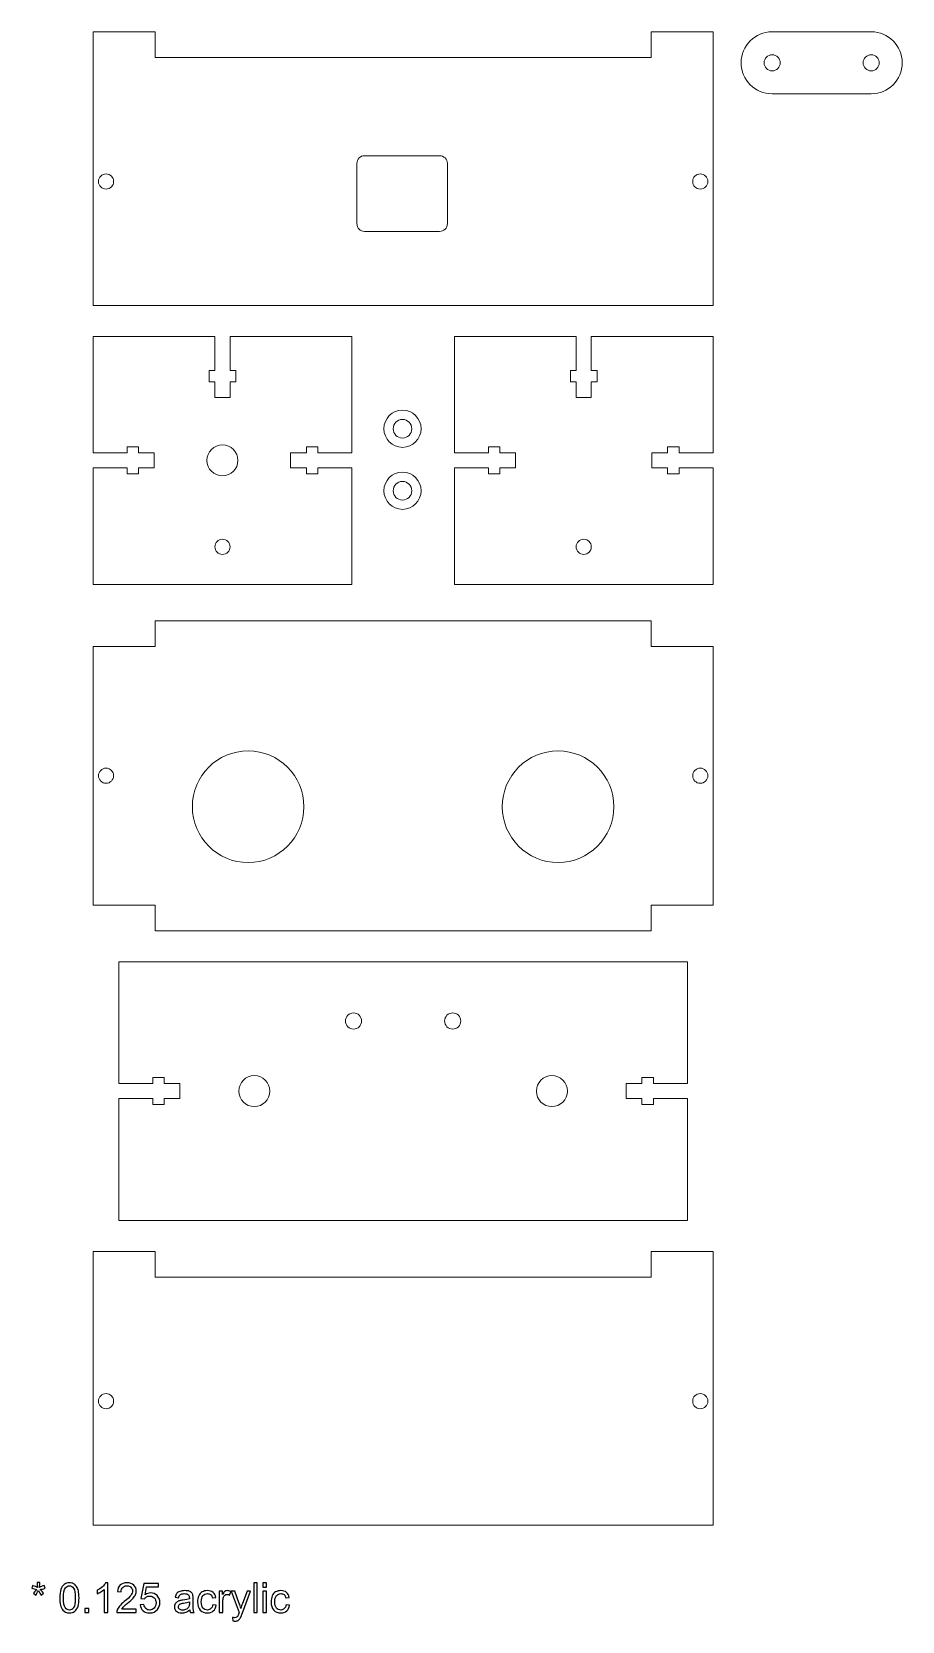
# Model space of a CAD drawing. Header units: inches. Extents: x -3.7 to 3.3, y -6.9 to 5.9.
import ezdxf

# ---------------------------------------------------------------- set-up
doc = ezdxf.new("R2010")
doc.units = ezdxf.units.IN
doc.header["$MEASUREMENT"] = 0
doc.layers.add('Layer 1', color=7, linetype='Continuous')

msp = doc.modelspace()

# ---------------------------------------------------------------- linework, layer by layer
at = {"layer": 'Layer 1', "color": 240, "lineweight": 18}
for centre in [(2.252, 5.691), (3.051, 5.691)]:
    msp.add_ellipse(centre, major_axis=(0, 0.065), ratio=1, dxfattribs=at)
at = {"layer": 'Layer 1', "lineweight": 0}
for centre, major_axis in [((-3.121, 4.734), (0, 0.061)), ((1.672, 4.734), (0, 0.061)), ((-2.182, 2.485), (0, 0.125)), ((-2.182, 1.788), (0, 0.061)), ((0.732, 1.788), (0, 0.061)), ((-1.975, -0.308), (0, 0.45)), ((0.525, -0.308), (0, 0.45)), ((-3.121, -0.058), (0, 0.061)), ((1.672, -0.058), (0, 0.061)), ((-1.125, -2.036), (0, 0.065)), ((-0.325, -2.036), (0, 0.065)), ((-1.925, -2.601), (0, 0.125)), ((0.475, -2.601), (0, 0.125)), ((-3.121, -5.102), (0, 0.061)), ((1.672, -5.102), (0, 0.061))]:
    msp.add_ellipse(centre, major_axis=major_axis, ratio=1, dxfattribs=at)
for points, knots in [([(-3.225, 5.941), (-3.225, 5.941), (-3.225, 3.734), (-3.225, 3.734), (-3.225, 3.734), (-3.225, 3.734), (1.775, 3.734), (1.775, 3.734), (1.775, 3.734), (1.775, 3.734), (1.775, 5.941), (1.775, 5.941), (1.775, 5.941), (1.775, 5.941), (1.275, 5.941), (1.275, 5.941), (1.275, 5.941), (1.275, 5.941), (1.275, 5.734), (1.275, 5.734), (1.275, 5.734), (1.275, 5.734), (-2.725, 5.734), (-2.725, 5.734), (-2.725, 5.734), (-2.725, 5.734), (-2.725, 5.941), (-2.725, 5.941), (-2.725, 5.941), (-2.725, 5.941), (-3.225, 5.941), (-3.225, 5.941)], [0, 0, 0, 0, 0.111111, 0.111111, 0.111111, 0.111111, 0.222222, 0.222222, 0.222222, 0.222222, 0.333333, 0.333333, 0.333333, 0.333333, 0.444444, 0.444444, 0.444444, 0.444444, 0.555556, 0.555556, 0.555556, 0.555556, 0.666667, 0.666667, 0.666667, 0.666667, 0.777778, 0.777778, 0.777778, 0.777778, 1, 1, 1, 1]), ([(-1.098, 4.394), (-1.098, 4.394), (-1.098, 4.88), (-1.098, 4.88), (-1.098, 4.88), (-1.098, 4.914), (-1.07, 4.942), (-1.036, 4.942), (-1.036, 4.942), (-1.036, 4.942), (-0.431, 4.942), (-0.431, 4.942), (-0.431, 4.942), (-0.396, 4.942), (-0.368, 4.914), (-0.368, 4.88), (-0.368, 4.88), (-0.368, 4.88), (-0.368, 4.394), (-0.368, 4.394), (-0.368, 4.394), (-0.368, 4.359), (-0.396, 4.331), (-0.431, 4.331), (-0.431, 4.331), (-0.431, 4.331), (-1.036, 4.331), (-1.036, 4.331), (-1.036, 4.331), (-1.07, 4.331), (-1.098, 4.359), (-1.098, 4.394)], [0, 0, 0, 0, 0.111111, 0.111111, 0.111111, 0.111111, 0.222222, 0.222222, 0.222222, 0.222222, 0.333333, 0.333333, 0.333333, 0.333333, 0.444444, 0.444444, 0.444444, 0.444444, 0.555556, 0.555556, 0.555556, 0.555556, 0.666667, 0.666667, 0.666667, 0.666667, 0.777778, 0.777778, 0.777778, 0.777778, 1, 1, 1, 1]), ([(-2.243, 3.211), (-2.243, 3.211), (-2.243, 3.485), (-2.243, 3.485), (-2.243, 3.485), (-2.243, 3.485), (-3.225, 3.485), (-3.225, 3.485), (-3.225, 3.485), (-3.225, 3.485), (-3.225, 2.546), (-3.225, 2.546), (-3.225, 2.546), (-3.225, 2.546), (-2.951, 2.546), (-2.951, 2.546), (-2.951, 2.546), (-2.951, 2.546), (-2.951, 2.593), (-2.951, 2.593), (-2.951, 2.593), (-2.951, 2.593), (-2.859, 2.593), (-2.859, 2.593), (-2.859, 2.593), (-2.859, 2.593), (-2.859, 2.546), (-2.859, 2.546), (-2.859, 2.546), (-2.859, 2.546), (-2.732, 2.546), (-2.732, 2.546), (-2.732, 2.546), (-2.732, 2.546), (-2.732, 2.424), (-2.732, 2.424), (-2.732, 2.424), (-2.732, 2.424), (-2.859, 2.424), (-2.859, 2.424), (-2.859, 2.424), (-2.859, 2.424), (-2.859, 2.377), (-2.859, 2.377), (-2.859, 2.377), (-2.859, 2.377), (-2.951, 2.377), (-2.951, 2.377), (-2.951, 2.377), (-2.951, 2.377), (-2.951, 2.424), (-2.951, 2.424), (-2.951, 2.424), (-2.951, 2.424), (-3.225, 2.424), (-3.225, 2.424), (-3.225, 2.424), (-3.225, 2.424), (-3.225, 1.485), (-3.225, 1.485), (-3.225, 1.485), (-3.225, 1.485), (-1.139, 1.485), (-1.139, 1.485), (-1.139, 1.485), (-1.139, 1.485), (-1.139, 2.424), (-1.139, 2.424), (-1.139, 2.424), (-1.139, 2.424), (-1.413, 2.424), (-1.413, 2.424), (-1.413, 2.424), (-1.413, 2.424), (-1.413, 2.377), (-1.413, 2.377), (-1.413, 2.377), (-1.413, 2.377), (-1.505, 2.377), (-1.505, 2.377), (-1.505, 2.377), (-1.505, 2.377), (-1.505, 2.424), (-1.505, 2.424), (-1.505, 2.424), (-1.505, 2.424), (-1.632, 2.424), (-1.632, 2.424), (-1.632, 2.424), (-1.632, 2.424), (-1.632, 2.546), (-1.632, 2.546), (-1.632, 2.546), (-1.632, 2.546), (-1.505, 2.546), (-1.505, 2.546), (-1.505, 2.546), (-1.505, 2.546), (-1.505, 2.593), (-1.505, 2.593), (-1.505, 2.593), (-1.505, 2.593), (-1.413, 2.593), (-1.413, 2.593), (-1.413, 2.593), (-1.413, 2.593), (-1.413, 2.546), (-1.413, 2.546), (-1.413, 2.546), (-1.413, 2.546), (-1.139, 2.546), (-1.139, 2.546), (-1.139, 2.546), (-1.139, 2.546), (-1.139, 3.485), (-1.139, 3.485), (-1.139, 3.485), (-1.139, 3.485), (-2.121, 3.485), (-2.121, 3.485), (-2.121, 3.485), (-2.121, 3.485), (-2.121, 3.211), (-2.121, 3.211), (-2.121, 3.211), (-2.121, 3.211), (-2.074, 3.211), (-2.074, 3.211), (-2.074, 3.211), (-2.074, 3.211), (-2.074, 3.119), (-2.074, 3.119), (-2.074, 3.119), (-2.074, 3.119), (-2.121, 3.119), (-2.121, 3.119), (-2.121, 3.119), (-2.121, 3.119), (-2.121, 2.992), (-2.121, 2.992), (-2.121, 2.992), (-2.121, 2.992), (-2.243, 2.992), (-2.243, 2.992), (-2.243, 2.992), (-2.243, 2.992), (-2.243, 3.119), (-2.243, 3.119), (-2.243, 3.119), (-2.243, 3.119), (-2.29, 3.119), (-2.29, 3.119), (-2.29, 3.119), (-2.29, 3.119), (-2.29, 3.211), (-2.29, 3.211), (-2.29, 3.211), (-2.29, 3.211), (-2.243, 3.211), (-2.243, 3.211)], [0, 0, 0, 0, 0.02439, 0.02439, 0.02439, 0.02439, 0.04878, 0.04878, 0.04878, 0.04878, 0.073171, 0.073171, 0.073171, 0.073171, 0.097561, 0.097561, 0.097561, 0.097561, 0.121951, 0.121951, 0.121951, 0.121951, 0.146341, 0.146341, 0.146341, 0.146341, 0.170732, 0.170732, 0.170732, 0.170732, 0.195122, 0.195122, 0.195122, 0.195122, 0.219512, 0.219512, 0.219512, 0.219512, 0.243902, 0.243902, 0.243902, 0.243902, 0.268293, 0.268293, 0.268293, 0.268293, 0.292683, 0.292683, 0.292683, 0.292683, 0.317073, 0.317073, 0.317073, 0.317073, 0.341463, 0.341463, 0.341463, 0.341463, 0.365854, 0.365854, 0.365854, 0.365854, 0.390244, 0.390244, 0.390244, 0.390244, 0.414634, 0.414634, 0.414634, 0.414634, 0.439024, 0.439024, 0.439024, 0.439024, 0.463415, 0.463415, 0.463415, 0.463415, 0.487805, 0.487805, 0.487805, 0.487805, 0.512195, 0.512195, 0.512195, 0.512195, 0.536585, 0.536585, 0.536585, 0.536585, 0.560976, 0.560976, 0.560976, 0.560976, 0.585366, 0.585366, 0.585366, 0.585366, 0.609756, 0.609756, 0.609756, 0.609756, 0.634146, 0.634146, 0.634146, 0.634146, 0.658537, 0.658537, 0.658537, 0.658537, 0.682927, 0.682927, 0.682927, 0.682927, 0.707317, 0.707317, 0.707317, 0.707317, 0.731707, 0.731707, 0.731707, 0.731707, 0.756098, 0.756098, 0.756098, 0.756098, 0.780488, 0.780488, 0.780488, 0.780488, 0.804878, 0.804878, 0.804878, 0.804878, 0.829268, 0.829268, 0.829268, 0.829268, 0.853659, 0.853659, 0.853659, 0.853659, 0.878049, 0.878049, 0.878049, 0.878049, 0.902439, 0.902439, 0.902439, 0.902439, 0.926829, 0.926829, 0.926829, 0.926829, 0.95122, 0.95122, 0.95122, 0.95122, 1, 1, 1, 1]), ([(0.671, 3.211), (0.671, 3.211), (0.671, 3.485), (0.671, 3.485), (0.671, 3.485), (0.671, 3.485), (-0.311, 3.485), (-0.311, 3.485), (-0.311, 3.485), (-0.311, 3.485), (-0.311, 2.546), (-0.311, 2.546), (-0.311, 2.546), (-0.311, 2.546), (-0.037, 2.546), (-0.037, 2.546), (-0.037, 2.546), (-0.037, 2.546), (-0.037, 2.593), (-0.037, 2.593), (-0.037, 2.593), (-0.037, 2.593), (0.055, 2.593), (0.055, 2.593), (0.055, 2.593), (0.055, 2.593), (0.055, 2.546), (0.055, 2.546), (0.055, 2.546), (0.055, 2.546), (0.182, 2.546), (0.182, 2.546), (0.182, 2.546), (0.182, 2.546), (0.182, 2.424), (0.182, 2.424), (0.182, 2.424), (0.182, 2.424), (0.055, 2.424), (0.055, 2.424), (0.055, 2.424), (0.055, 2.424), (0.055, 2.377), (0.055, 2.377), (0.055, 2.377), (0.055, 2.377), (-0.037, 2.377), (-0.037, 2.377), (-0.037, 2.377), (-0.037, 2.377), (-0.037, 2.424), (-0.037, 2.424), (-0.037, 2.424), (-0.037, 2.424), (-0.311, 2.424), (-0.311, 2.424), (-0.311, 2.424), (-0.311, 2.424), (-0.311, 1.485), (-0.311, 1.485), (-0.311, 1.485), (-0.311, 1.485), (1.775, 1.485), (1.775, 1.485), (1.775, 1.485), (1.775, 1.485), (1.775, 2.424), (1.775, 2.424), (1.775, 2.424), (1.775, 2.424), (1.501, 2.424), (1.501, 2.424), (1.501, 2.424), (1.501, 2.424), (1.501, 2.377), (1.501, 2.377), (1.501, 2.377), (1.501, 2.377), (1.409, 2.377), (1.409, 2.377), (1.409, 2.377), (1.409, 2.377), (1.409, 2.424), (1.409, 2.424), (1.409, 2.424), (1.409, 2.424), (1.282, 2.424), (1.282, 2.424), (1.282, 2.424), (1.282, 2.424), (1.282, 2.546), (1.282, 2.546), (1.282, 2.546), (1.282, 2.546), (1.409, 2.546), (1.409, 2.546), (1.409, 2.546), (1.409, 2.546), (1.409, 2.593), (1.409, 2.593), (1.409, 2.593), (1.409, 2.593), (1.501, 2.593), (1.501, 2.593), (1.501, 2.593), (1.501, 2.593), (1.501, 2.546), (1.501, 2.546), (1.501, 2.546), (1.501, 2.546), (1.775, 2.546), (1.775, 2.546), (1.775, 2.546), (1.775, 2.546), (1.775, 3.485), (1.775, 3.485), (1.775, 3.485), (1.775, 3.485), (0.793, 3.485), (0.793, 3.485), (0.793, 3.485), (0.793, 3.485), (0.793, 3.211), (0.793, 3.211), (0.793, 3.211), (0.793, 3.211), (0.84, 3.211), (0.84, 3.211), (0.84, 3.211), (0.84, 3.211), (0.84, 3.119), (0.84, 3.119), (0.84, 3.119), (0.84, 3.119), (0.793, 3.119), (0.793, 3.119), (0.793, 3.119), (0.793, 3.119), (0.793, 2.992), (0.793, 2.992), (0.793, 2.992), (0.793, 2.992), (0.671, 2.992), (0.671, 2.992), (0.671, 2.992), (0.671, 2.992), (0.671, 3.119), (0.671, 3.119), (0.671, 3.119), (0.671, 3.119), (0.624, 3.119), (0.624, 3.119), (0.624, 3.119), (0.624, 3.119), (0.624, 3.211), (0.624, 3.211), (0.624, 3.211), (0.624, 3.211), (0.671, 3.211), (0.671, 3.211)], [0, 0, 0, 0, 0.02439, 0.02439, 0.02439, 0.02439, 0.04878, 0.04878, 0.04878, 0.04878, 0.073171, 0.073171, 0.073171, 0.073171, 0.097561, 0.097561, 0.097561, 0.097561, 0.121951, 0.121951, 0.121951, 0.121951, 0.146341, 0.146341, 0.146341, 0.146341, 0.170732, 0.170732, 0.170732, 0.170732, 0.195122, 0.195122, 0.195122, 0.195122, 0.219512, 0.219512, 0.219512, 0.219512, 0.243902, 0.243902, 0.243902, 0.243902, 0.268293, 0.268293, 0.268293, 0.268293, 0.292683, 0.292683, 0.292683, 0.292683, 0.317073, 0.317073, 0.317073, 0.317073, 0.341463, 0.341463, 0.341463, 0.341463, 0.365854, 0.365854, 0.365854, 0.365854, 0.390244, 0.390244, 0.390244, 0.390244, 0.414634, 0.414634, 0.414634, 0.414634, 0.439024, 0.439024, 0.439024, 0.439024, 0.463415, 0.463415, 0.463415, 0.463415, 0.487805, 0.487805, 0.487805, 0.487805, 0.512195, 0.512195, 0.512195, 0.512195, 0.536585, 0.536585, 0.536585, 0.536585, 0.560976, 0.560976, 0.560976, 0.560976, 0.585366, 0.585366, 0.585366, 0.585366, 0.609756, 0.609756, 0.609756, 0.609756, 0.634146, 0.634146, 0.634146, 0.634146, 0.658537, 0.658537, 0.658537, 0.658537, 0.682927, 0.682927, 0.682927, 0.682927, 0.707317, 0.707317, 0.707317, 0.707317, 0.731707, 0.731707, 0.731707, 0.731707, 0.756098, 0.756098, 0.756098, 0.756098, 0.780488, 0.780488, 0.780488, 0.780488, 0.804878, 0.804878, 0.804878, 0.804878, 0.829268, 0.829268, 0.829268, 0.829268, 0.853659, 0.853659, 0.853659, 0.853659, 0.878049, 0.878049, 0.878049, 0.878049, 0.902439, 0.902439, 0.902439, 0.902439, 0.926829, 0.926829, 0.926829, 0.926829, 0.95122, 0.95122, 0.95122, 0.95122, 1, 1, 1, 1]), ([(-0.88, 2.74), (-0.88, 2.823), (-0.813, 2.89), (-0.73, 2.89), (-0.73, 2.89), (-0.647, 2.89), (-0.58, 2.823), (-0.58, 2.74), (-0.58, 2.74), (-0.58, 2.657), (-0.647, 2.59), (-0.73, 2.59), (-0.73, 2.59), (-0.813, 2.59), (-0.88, 2.657), (-0.88, 2.74)], [0, 0, 0, 0, 0.2, 0.2, 0.2, 0.2, 0.4, 0.4, 0.4, 0.4, 0.6, 0.6, 0.6, 0.6, 1, 1, 1, 1]), ([(-0.805, 2.74), (-0.805, 2.781), (-0.772, 2.815), (-0.73, 2.815), (-0.73, 2.815), (-0.689, 2.815), (-0.655, 2.781), (-0.655, 2.74), (-0.655, 2.74), (-0.655, 2.698), (-0.689, 2.665), (-0.73, 2.665), (-0.73, 2.665), (-0.772, 2.665), (-0.805, 2.698), (-0.805, 2.74)], [0, 0, 0, 0, 0.2, 0.2, 0.2, 0.2, 0.4, 0.4, 0.4, 0.4, 0.6, 0.6, 0.6, 0.6, 1, 1, 1, 1]), ([(-0.88, 2.24), (-0.88, 2.323), (-0.813, 2.39), (-0.73, 2.39), (-0.73, 2.39), (-0.647, 2.39), (-0.58, 2.323), (-0.58, 2.24), (-0.58, 2.24), (-0.58, 2.157), (-0.647, 2.09), (-0.73, 2.09), (-0.73, 2.09), (-0.813, 2.09), (-0.88, 2.157), (-0.88, 2.24)], [0, 0, 0, 0, 0.2, 0.2, 0.2, 0.2, 0.4, 0.4, 0.4, 0.4, 0.6, 0.6, 0.6, 0.6, 1, 1, 1, 1]), ([(-0.805, 2.24), (-0.805, 2.281), (-0.772, 2.315), (-0.73, 2.315), (-0.73, 2.315), (-0.689, 2.315), (-0.655, 2.281), (-0.655, 2.24), (-0.655, 2.24), (-0.655, 2.198), (-0.689, 2.165), (-0.73, 2.165), (-0.73, 2.165), (-0.772, 2.165), (-0.805, 2.198), (-0.805, 2.24)], [0, 0, 0, 0, 0.2, 0.2, 0.2, 0.2, 0.4, 0.4, 0.4, 0.4, 0.6, 0.6, 0.6, 0.6, 1, 1, 1, 1]), ([(1.275, -1.101), (1.275, -1.101), (1.775, -1.101), (1.775, -1.101), (1.775, -1.101), (1.775, -1.101), (1.775, 0.985), (1.775, 0.985), (1.775, 0.985), (1.775, 0.985), (1.275, 0.985), (1.275, 0.985), (1.275, 0.985), (1.275, 0.985), (1.275, 1.192), (1.275, 1.192), (1.275, 1.192), (1.275, 1.192), (-2.725, 1.192), (-2.725, 1.192), (-2.725, 1.192), (-2.725, 1.192), (-2.725, 0.985), (-2.725, 0.985), (-2.725, 0.985), (-2.725, 0.985), (-3.225, 0.985), (-3.225, 0.985), (-3.225, 0.985), (-3.225, 0.985), (-3.225, -1.101), (-3.225, -1.101), (-3.225, -1.101), (-3.225, -1.101), (-2.725, -1.101), (-2.725, -1.101), (-2.725, -1.101), (-2.725, -1.101), (-2.725, -1.308), (-2.725, -1.308), (-2.725, -1.308), (-2.725, -1.308), (1.275, -1.308), (1.275, -1.308), (1.275, -1.308), (1.275, -1.308), (1.275, -1.101), (1.275, -1.101)], [0, 0, 0, 0, 0.076923, 0.076923, 0.076923, 0.076923, 0.153846, 0.153846, 0.153846, 0.153846, 0.230769, 0.230769, 0.230769, 0.230769, 0.307692, 0.307692, 0.307692, 0.307692, 0.384615, 0.384615, 0.384615, 0.384615, 0.461538, 0.461538, 0.461538, 0.461538, 0.538462, 0.538462, 0.538462, 0.538462, 0.615385, 0.615385, 0.615385, 0.615385, 0.692308, 0.692308, 0.692308, 0.692308, 0.769231, 0.769231, 0.769231, 0.769231, 0.846154, 0.846154, 0.846154, 0.846154, 1, 1, 1, 1]), ([(1.294, -2.54), (1.294, -2.54), (1.568, -2.54), (1.568, -2.54), (1.568, -2.54), (1.568, -2.54), (1.568, -1.558), (1.568, -1.558), (1.568, -1.558), (1.568, -1.558), (-3.018, -1.558), (-3.018, -1.558), (-3.018, -1.558), (-3.018, -1.558), (-3.018, -2.54), (-3.018, -2.54), (-3.018, -2.54), (-3.018, -2.54), (-2.744, -2.54), (-2.744, -2.54), (-2.744, -2.54), (-2.744, -2.54), (-2.744, -2.493), (-2.744, -2.493), (-2.744, -2.493), (-2.744, -2.493), (-2.652, -2.493), (-2.652, -2.493), (-2.652, -2.493), (-2.652, -2.493), (-2.652, -2.54), (-2.652, -2.54), (-2.652, -2.54), (-2.652, -2.54), (-2.525, -2.54), (-2.525, -2.54), (-2.525, -2.54), (-2.525, -2.54), (-2.525, -2.662), (-2.525, -2.662), (-2.525, -2.662), (-2.525, -2.662), (-2.652, -2.662), (-2.652, -2.662), (-2.652, -2.662), (-2.652, -2.662), (-2.652, -2.709), (-2.652, -2.709), (-2.652, -2.709), (-2.652, -2.709), (-2.744, -2.709), (-2.744, -2.709), (-2.744, -2.709), (-2.744, -2.709), (-2.744, -2.662), (-2.744, -2.662), (-2.744, -2.662), (-2.744, -2.662), (-3.018, -2.662), (-3.018, -2.662), (-3.018, -2.662), (-3.018, -2.662), (-3.018, -3.644), (-3.018, -3.644), (-3.018, -3.644), (-3.018, -3.644), (1.568, -3.644), (1.568, -3.644), (1.568, -3.644), (1.568, -3.644), (1.568, -2.662), (1.568, -2.662), (1.568, -2.662), (1.568, -2.662), (1.294, -2.662), (1.294, -2.662), (1.294, -2.662), (1.294, -2.662), (1.294, -2.709), (1.294, -2.709), (1.294, -2.709), (1.294, -2.709), (1.202, -2.709), (1.202, -2.709), (1.202, -2.709), (1.202, -2.709), (1.202, -2.662), (1.202, -2.662), (1.202, -2.662), (1.202, -2.662), (1.075, -2.662), (1.075, -2.662), (1.075, -2.662), (1.075, -2.662), (1.075, -2.54), (1.075, -2.54), (1.075, -2.54), (1.075, -2.54), (1.202, -2.54), (1.202, -2.54), (1.202, -2.54), (1.202, -2.54), (1.202, -2.493), (1.202, -2.493), (1.202, -2.493), (1.202, -2.493), (1.294, -2.493), (1.294, -2.493), (1.294, -2.493), (1.294, -2.493), (1.294, -2.54), (1.294, -2.54)], [0, 0, 0, 0, 0.034483, 0.034483, 0.034483, 0.034483, 0.068966, 0.068966, 0.068966, 0.068966, 0.103448, 0.103448, 0.103448, 0.103448, 0.137931, 0.137931, 0.137931, 0.137931, 0.172414, 0.172414, 0.172414, 0.172414, 0.206897, 0.206897, 0.206897, 0.206897, 0.241379, 0.241379, 0.241379, 0.241379, 0.275862, 0.275862, 0.275862, 0.275862, 0.310345, 0.310345, 0.310345, 0.310345, 0.344828, 0.344828, 0.344828, 0.344828, 0.37931, 0.37931, 0.37931, 0.37931, 0.413793, 0.413793, 0.413793, 0.413793, 0.448276, 0.448276, 0.448276, 0.448276, 0.482759, 0.482759, 0.482759, 0.482759, 0.517241, 0.517241, 0.517241, 0.517241, 0.551724, 0.551724, 0.551724, 0.551724, 0.586207, 0.586207, 0.586207, 0.586207, 0.62069, 0.62069, 0.62069, 0.62069, 0.655172, 0.655172, 0.655172, 0.655172, 0.689655, 0.689655, 0.689655, 0.689655, 0.724138, 0.724138, 0.724138, 0.724138, 0.758621, 0.758621, 0.758621, 0.758621, 0.793103, 0.793103, 0.793103, 0.793103, 0.827586, 0.827586, 0.827586, 0.827586, 0.862069, 0.862069, 0.862069, 0.862069, 0.896552, 0.896552, 0.896552, 0.896552, 0.931034, 0.931034, 0.931034, 0.931034, 1, 1, 1, 1]), ([(-3.225, -3.895), (-3.225, -3.895), (-3.225, -6.102), (-3.225, -6.102), (-3.225, -6.102), (-3.225, -6.102), (1.775, -6.102), (1.775, -6.102), (1.775, -6.102), (1.775, -6.102), (1.775, -3.895), (1.775, -3.895), (1.775, -3.895), (1.775, -3.895), (1.275, -3.895), (1.275, -3.895), (1.275, -3.895), (1.275, -3.895), (1.275, -4.102), (1.275, -4.102), (1.275, -4.102), (1.275, -4.102), (-2.725, -4.102), (-2.725, -4.102), (-2.725, -4.102), (-2.725, -4.102), (-2.725, -3.895), (-2.725, -3.895), (-2.725, -3.895), (-2.725, -3.895), (-3.225, -3.895), (-3.225, -3.895)], [0, 0, 0, 0, 0.111111, 0.111111, 0.111111, 0.111111, 0.222222, 0.222222, 0.222222, 0.222222, 0.333333, 0.333333, 0.333333, 0.333333, 0.444444, 0.444444, 0.444444, 0.444444, 0.555556, 0.555556, 0.555556, 0.555556, 0.666667, 0.666667, 0.666667, 0.666667, 0.777778, 0.777778, 0.777778, 0.777778, 1, 1, 1, 1])]:
    msp.add_open_spline(points, degree=3, knots=knots, dxfattribs=at)
at = {"layer": 'Layer 1', "color": 240, "lineweight": 18}
msp.add_open_spline([(3.051, 5.441), (3.189, 5.441), (3.301, 5.553), (3.301, 5.691), (3.301, 5.691), (3.301, 5.829), (3.189, 5.941), (3.051, 5.941), (3.051, 5.941), (3.051, 5.941), (2.252, 5.941), (2.252, 5.941), (2.252, 5.941), (2.114, 5.941), (2.002, 5.829), (2.002, 5.691), (2.002, 5.691), (2.002, 5.553), (2.114, 5.441), (2.252, 5.441), (2.252, 5.441), (2.252, 5.441), (3.051, 5.441), (3.051, 5.441)], degree=3, knots=[0, 0, 0, 0, 0.142857, 0.142857, 0.142857, 0.142857, 0.285714, 0.285714, 0.285714, 0.285714, 0.428571, 0.428571, 0.428571, 0.428571, 0.571429, 0.571429, 0.571429, 0.571429, 0.714286, 0.714286, 0.714286, 0.714286, 1, 1, 1, 1], dxfattribs=at)
at = {"layer": 'Layer 1', "color": 240}
for points, knots in [([(-3.72, -6.611), (-3.72, -6.611), (-3.713, -6.588), (-3.713, -6.588), (-3.713, -6.588), (-3.695, -6.594), (-3.683, -6.6), (-3.675, -6.604), (-3.675, -6.604), (-3.677, -6.585), (-3.678, -6.571), (-3.678, -6.564), (-3.678, -6.564), (-3.678, -6.564), (-3.655, -6.564), (-3.655, -6.564), (-3.655, -6.564), (-3.655, -6.574), (-3.656, -6.588), (-3.659, -6.604), (-3.659, -6.604), (-3.647, -6.598), (-3.635, -6.593), (-3.62, -6.588), (-3.62, -6.588), (-3.62, -6.588), (-3.613, -6.611), (-3.613, -6.611), (-3.613, -6.611), (-3.627, -6.616), (-3.64, -6.619), (-3.653, -6.62), (-3.653, -6.62), (-3.647, -6.626), (-3.637, -6.636), (-3.625, -6.651), (-3.625, -6.651), (-3.625, -6.651), (-3.645, -6.665), (-3.645, -6.665), (-3.645, -6.665), (-3.651, -6.656), (-3.658, -6.645), (-3.667, -6.63), (-3.667, -6.63), (-3.675, -6.645), (-3.682, -6.657), (-3.688, -6.665), (-3.688, -6.665), (-3.688, -6.665), (-3.707, -6.651), (-3.707, -6.651), (-3.707, -6.651), (-3.695, -6.636), (-3.686, -6.625), (-3.68, -6.62), (-3.68, -6.62), (-3.694, -6.618), (-3.708, -6.615), (-3.72, -6.611)], [0, 0, 0, 0, 0.0625, 0.0625, 0.0625, 0.0625, 0.125, 0.125, 0.125, 0.125, 0.1875, 0.1875, 0.1875, 0.1875, 0.25, 0.25, 0.25, 0.25, 0.3125, 0.3125, 0.3125, 0.3125, 0.375, 0.375, 0.375, 0.375, 0.4375, 0.4375, 0.4375, 0.4375, 0.5, 0.5, 0.5, 0.5, 0.5625, 0.5625, 0.5625, 0.5625, 0.625, 0.625, 0.625, 0.625, 0.6875, 0.6875, 0.6875, 0.6875, 0.75, 0.75, 0.75, 0.75, 0.8125, 0.8125, 0.8125, 0.8125, 0.875, 0.875, 0.875, 0.875, 1, 1, 1, 1]), ([(-3.494, -6.689), (-3.494, -6.66), (-3.491, -6.638), (-3.485, -6.62), (-3.485, -6.62), (-3.48, -6.603), (-3.471, -6.59), (-3.46, -6.581), (-3.46, -6.581), (-3.448, -6.571), (-3.434, -6.567), (-3.416, -6.567), (-3.416, -6.567), (-3.404, -6.567), (-3.392, -6.569), (-3.383, -6.574), (-3.383, -6.574), (-3.373, -6.58), (-3.365, -6.587), (-3.359, -6.597), (-3.359, -6.597), (-3.353, -6.606), (-3.348, -6.618), (-3.344, -6.632), (-3.344, -6.632), (-3.341, -6.646), (-3.339, -6.665), (-3.339, -6.689), (-3.339, -6.689), (-3.339, -6.717), (-3.342, -6.739), (-3.347, -6.756), (-3.347, -6.756), (-3.353, -6.774), (-3.362, -6.787), (-3.373, -6.796), (-3.373, -6.796), (-3.385, -6.806), (-3.399, -6.81), (-3.416, -6.81), (-3.416, -6.81), (-3.439, -6.81), (-3.457, -6.802), (-3.471, -6.786), (-3.471, -6.786), (-3.486, -6.766), (-3.494, -6.733), (-3.494, -6.689)], [0, 0, 0, 0, 0.076923, 0.076923, 0.076923, 0.076923, 0.153846, 0.153846, 0.153846, 0.153846, 0.230769, 0.230769, 0.230769, 0.230769, 0.307692, 0.307692, 0.307692, 0.307692, 0.384615, 0.384615, 0.384615, 0.384615, 0.461538, 0.461538, 0.461538, 0.461538, 0.538462, 0.538462, 0.538462, 0.538462, 0.615385, 0.615385, 0.615385, 0.615385, 0.692308, 0.692308, 0.692308, 0.692308, 0.769231, 0.769231, 0.769231, 0.769231, 0.846154, 0.846154, 0.846154, 0.846154, 1, 1, 1, 1]), ([(-3.464, -6.689), (-3.464, -6.728), (-3.46, -6.754), (-3.45, -6.767), (-3.45, -6.767), (-3.441, -6.78), (-3.43, -6.786), (-3.416, -6.786), (-3.416, -6.786), (-3.403, -6.786), (-3.392, -6.78), (-3.383, -6.767), (-3.383, -6.767), (-3.373, -6.754), (-3.369, -6.728), (-3.369, -6.689), (-3.369, -6.689), (-3.369, -6.649), (-3.373, -6.623), (-3.383, -6.61), (-3.383, -6.61), (-3.392, -6.597), (-3.403, -6.591), (-3.417, -6.591), (-3.417, -6.591), (-3.43, -6.591), (-3.441, -6.597), (-3.449, -6.608), (-3.449, -6.608), (-3.459, -6.623), (-3.464, -6.649), (-3.464, -6.689)], [0, 0, 0, 0, 0.111111, 0.111111, 0.111111, 0.111111, 0.222222, 0.222222, 0.222222, 0.222222, 0.333333, 0.333333, 0.333333, 0.333333, 0.444444, 0.444444, 0.444444, 0.444444, 0.555556, 0.555556, 0.555556, 0.555556, 0.666667, 0.666667, 0.666667, 0.666667, 0.777778, 0.777778, 0.777778, 0.777778, 1, 1, 1, 1]), ([(-3.106, -6.806), (-3.106, -6.806), (-3.135, -6.806), (-3.135, -6.806), (-3.135, -6.806), (-3.135, -6.806), (-3.135, -6.62), (-3.135, -6.62), (-3.135, -6.62), (-3.143, -6.626), (-3.152, -6.633), (-3.163, -6.64), (-3.163, -6.64), (-3.175, -6.646), (-3.185, -6.652), (-3.194, -6.655), (-3.194, -6.655), (-3.194, -6.655), (-3.194, -6.627), (-3.194, -6.627), (-3.194, -6.627), (-3.178, -6.619), (-3.163, -6.61), (-3.151, -6.599), (-3.151, -6.599), (-3.139, -6.588), (-3.13, -6.577), (-3.125, -6.567), (-3.125, -6.567), (-3.125, -6.567), (-3.106, -6.567), (-3.106, -6.567), (-3.106, -6.567), (-3.106, -6.567), (-3.106, -6.806), (-3.106, -6.806)], [0, 0, 0, 0, 0.1, 0.1, 0.1, 0.1, 0.2, 0.2, 0.2, 0.2, 0.3, 0.3, 0.3, 0.3, 0.4, 0.4, 0.4, 0.4, 0.5, 0.5, 0.5, 0.5, 0.6, 0.6, 0.6, 0.6, 0.7, 0.7, 0.7, 0.7, 0.8, 0.8, 0.8, 0.8, 1, 1, 1, 1]), ([(-2.877, -6.778), (-2.877, -6.778), (-2.877, -6.806), (-2.877, -6.806), (-2.877, -6.806), (-2.877, -6.806), (-3.035, -6.806), (-3.035, -6.806), (-3.035, -6.806), (-3.035, -6.799), (-3.034, -6.793), (-3.032, -6.786), (-3.032, -6.786), (-3.028, -6.775), (-3.021, -6.765), (-3.012, -6.754), (-3.012, -6.754), (-3.003, -6.744), (-2.99, -6.732), (-2.974, -6.718), (-2.974, -6.718), (-2.948, -6.697), (-2.93, -6.68), (-2.921, -6.668), (-2.921, -6.668), (-2.912, -6.655), (-2.907, -6.643), (-2.907, -6.632), (-2.907, -6.632), (-2.907, -6.621), (-2.912, -6.611), (-2.92, -6.603), (-2.92, -6.603), (-2.928, -6.595), (-2.939, -6.591), (-2.953, -6.591), (-2.953, -6.591), (-2.967, -6.591), (-2.978, -6.595), (-2.987, -6.604), (-2.987, -6.604), (-2.995, -6.612), (-2.999, -6.624), (-2.999, -6.639), (-2.999, -6.639), (-2.999, -6.639), (-3.029, -6.636), (-3.029, -6.636), (-3.029, -6.636), (-3.027, -6.613), (-3.02, -6.596), (-3.006, -6.584), (-3.006, -6.584), (-2.993, -6.573), (-2.975, -6.567), (-2.952, -6.567), (-2.952, -6.567), (-2.929, -6.567), (-2.911, -6.573), (-2.897, -6.586), (-2.897, -6.586), (-2.884, -6.598), (-2.877, -6.614), (-2.877, -6.633), (-2.877, -6.633), (-2.877, -6.643), (-2.879, -6.652), (-2.883, -6.661), (-2.883, -6.661), (-2.887, -6.67), (-2.894, -6.68), (-2.903, -6.69), (-2.903, -6.69), (-2.912, -6.701), (-2.927, -6.715), (-2.948, -6.732), (-2.948, -6.732), (-2.966, -6.747), (-2.977, -6.757), (-2.982, -6.762), (-2.982, -6.762), (-2.987, -6.768), (-2.991, -6.773), (-2.994, -6.778), (-2.994, -6.778), (-2.994, -6.778), (-2.877, -6.778), (-2.877, -6.778)], [0, 0, 0, 0, 0.043478, 0.043478, 0.043478, 0.043478, 0.086957, 0.086957, 0.086957, 0.086957, 0.130435, 0.130435, 0.130435, 0.130435, 0.173913, 0.173913, 0.173913, 0.173913, 0.217391, 0.217391, 0.217391, 0.217391, 0.26087, 0.26087, 0.26087, 0.26087, 0.304348, 0.304348, 0.304348, 0.304348, 0.347826, 0.347826, 0.347826, 0.347826, 0.391304, 0.391304, 0.391304, 0.391304, 0.434783, 0.434783, 0.434783, 0.434783, 0.478261, 0.478261, 0.478261, 0.478261, 0.521739, 0.521739, 0.521739, 0.521739, 0.565217, 0.565217, 0.565217, 0.565217, 0.608696, 0.608696, 0.608696, 0.608696, 0.652174, 0.652174, 0.652174, 0.652174, 0.695652, 0.695652, 0.695652, 0.695652, 0.73913, 0.73913, 0.73913, 0.73913, 0.782609, 0.782609, 0.782609, 0.782609, 0.826087, 0.826087, 0.826087, 0.826087, 0.869565, 0.869565, 0.869565, 0.869565, 0.913043, 0.913043, 0.913043, 0.913043, 1, 1, 1, 1]), ([(-2.845, -6.744), (-2.845, -6.744), (-2.815, -6.741), (-2.815, -6.741), (-2.815, -6.741), (-2.812, -6.756), (-2.807, -6.768), (-2.799, -6.775), (-2.799, -6.775), (-2.791, -6.783), (-2.781, -6.786), (-2.769, -6.786), (-2.769, -6.786), (-2.755, -6.786), (-2.743, -6.781), (-2.733, -6.77), (-2.733, -6.77), (-2.723, -6.76), (-2.718, -6.746), (-2.718, -6.728), (-2.718, -6.728), (-2.718, -6.711), (-2.723, -6.698), (-2.732, -6.689), (-2.732, -6.689), (-2.742, -6.679), (-2.754, -6.674), (-2.769, -6.674), (-2.769, -6.674), (-2.779, -6.674), (-2.787, -6.676), (-2.795, -6.681), (-2.795, -6.681), (-2.802, -6.685), (-2.808, -6.69), (-2.812, -6.697), (-2.812, -6.697), (-2.812, -6.697), (-2.84, -6.693), (-2.84, -6.693), (-2.84, -6.693), (-2.84, -6.693), (-2.817, -6.571), (-2.817, -6.571), (-2.817, -6.571), (-2.817, -6.571), (-2.699, -6.571), (-2.699, -6.571), (-2.699, -6.571), (-2.699, -6.571), (-2.699, -6.599), (-2.699, -6.599), (-2.699, -6.599), (-2.699, -6.599), (-2.794, -6.599), (-2.794, -6.599), (-2.794, -6.599), (-2.794, -6.599), (-2.806, -6.663), (-2.806, -6.663), (-2.806, -6.663), (-2.792, -6.653), (-2.777, -6.648), (-2.761, -6.648), (-2.761, -6.648), (-2.741, -6.648), (-2.723, -6.655), (-2.709, -6.67), (-2.709, -6.67), (-2.695, -6.684), (-2.687, -6.703), (-2.687, -6.725), (-2.687, -6.725), (-2.687, -6.747), (-2.694, -6.766), (-2.706, -6.781), (-2.706, -6.781), (-2.721, -6.801), (-2.742, -6.81), (-2.769, -6.81), (-2.769, -6.81), (-2.79, -6.81), (-2.808, -6.804), (-2.822, -6.792), (-2.822, -6.792), (-2.836, -6.78), (-2.843, -6.764), (-2.845, -6.744)], [0, 0, 0, 0, 0.043478, 0.043478, 0.043478, 0.043478, 0.086957, 0.086957, 0.086957, 0.086957, 0.130435, 0.130435, 0.130435, 0.130435, 0.173913, 0.173913, 0.173913, 0.173913, 0.217391, 0.217391, 0.217391, 0.217391, 0.26087, 0.26087, 0.26087, 0.26087, 0.304348, 0.304348, 0.304348, 0.304348, 0.347826, 0.347826, 0.347826, 0.347826, 0.391304, 0.391304, 0.391304, 0.391304, 0.434783, 0.434783, 0.434783, 0.434783, 0.478261, 0.478261, 0.478261, 0.478261, 0.521739, 0.521739, 0.521739, 0.521739, 0.565217, 0.565217, 0.565217, 0.565217, 0.608696, 0.608696, 0.608696, 0.608696, 0.652174, 0.652174, 0.652174, 0.652174, 0.695652, 0.695652, 0.695652, 0.695652, 0.73913, 0.73913, 0.73913, 0.73913, 0.782609, 0.782609, 0.782609, 0.782609, 0.826087, 0.826087, 0.826087, 0.826087, 0.869565, 0.869565, 0.869565, 0.869565, 0.913043, 0.913043, 0.913043, 0.913043, 1, 1, 1, 1]), ([(-2.446, -6.785), (-2.457, -6.794), (-2.468, -6.8), (-2.478, -6.804), (-2.478, -6.804), (-2.488, -6.808), (-2.499, -6.81), (-2.51, -6.81), (-2.51, -6.81), (-2.529, -6.81), (-2.544, -6.805), (-2.554, -6.796), (-2.554, -6.796), (-2.564, -6.787), (-2.569, -6.775), (-2.569, -6.761), (-2.569, -6.761), (-2.569, -6.752), (-2.567, -6.745), (-2.564, -6.737), (-2.564, -6.737), (-2.56, -6.731), (-2.555, -6.725), (-2.548, -6.721), (-2.548, -6.721), (-2.542, -6.716), (-2.535, -6.713), (-2.527, -6.711), (-2.527, -6.711), (-2.522, -6.71), (-2.513, -6.708), (-2.501, -6.707), (-2.501, -6.707), (-2.478, -6.704), (-2.46, -6.701), (-2.449, -6.697), (-2.449, -6.697), (-2.449, -6.693), (-2.449, -6.69), (-2.449, -6.689), (-2.449, -6.689), (-2.449, -6.677), (-2.451, -6.669), (-2.457, -6.664), (-2.457, -6.664), (-2.465, -6.657), (-2.476, -6.654), (-2.49, -6.654), (-2.49, -6.654), (-2.504, -6.654), (-2.515, -6.656), (-2.521, -6.661), (-2.521, -6.661), (-2.528, -6.666), (-2.533, -6.675), (-2.536, -6.687), (-2.536, -6.687), (-2.536, -6.687), (-2.564, -6.683), (-2.564, -6.683), (-2.564, -6.683), (-2.562, -6.671), (-2.557, -6.661), (-2.551, -6.653), (-2.551, -6.653), (-2.545, -6.646), (-2.537, -6.64), (-2.525, -6.636), (-2.525, -6.636), (-2.514, -6.632), (-2.501, -6.63), (-2.486, -6.63), (-2.486, -6.63), (-2.471, -6.63), (-2.459, -6.631), (-2.45, -6.635), (-2.45, -6.635), (-2.441, -6.638), (-2.434, -6.643), (-2.43, -6.648), (-2.43, -6.648), (-2.425, -6.653), (-2.422, -6.66), (-2.42, -6.668), (-2.42, -6.668), (-2.42, -6.673), (-2.419, -6.682), (-2.419, -6.695), (-2.419, -6.695), (-2.419, -6.695), (-2.419, -6.734), (-2.419, -6.734), (-2.419, -6.734), (-2.419, -6.761), (-2.418, -6.778), (-2.417, -6.785), (-2.417, -6.785), (-2.416, -6.793), (-2.414, -6.8), (-2.41, -6.806), (-2.41, -6.806), (-2.41, -6.806), (-2.441, -6.806), (-2.441, -6.806), (-2.441, -6.806), (-2.444, -6.8), (-2.446, -6.793), (-2.446, -6.785)], [0, 0, 0, 0, 0.035714, 0.035714, 0.035714, 0.035714, 0.071429, 0.071429, 0.071429, 0.071429, 0.107143, 0.107143, 0.107143, 0.107143, 0.142857, 0.142857, 0.142857, 0.142857, 0.178571, 0.178571, 0.178571, 0.178571, 0.214286, 0.214286, 0.214286, 0.214286, 0.25, 0.25, 0.25, 0.25, 0.285714, 0.285714, 0.285714, 0.285714, 0.321429, 0.321429, 0.321429, 0.321429, 0.357143, 0.357143, 0.357143, 0.357143, 0.392857, 0.392857, 0.392857, 0.392857, 0.428571, 0.428571, 0.428571, 0.428571, 0.464286, 0.464286, 0.464286, 0.464286, 0.5, 0.5, 0.5, 0.5, 0.535714, 0.535714, 0.535714, 0.535714, 0.571429, 0.571429, 0.571429, 0.571429, 0.607143, 0.607143, 0.607143, 0.607143, 0.642857, 0.642857, 0.642857, 0.642857, 0.678571, 0.678571, 0.678571, 0.678571, 0.714286, 0.714286, 0.714286, 0.714286, 0.75, 0.75, 0.75, 0.75, 0.785714, 0.785714, 0.785714, 0.785714, 0.821429, 0.821429, 0.821429, 0.821429, 0.857143, 0.857143, 0.857143, 0.857143, 0.892857, 0.892857, 0.892857, 0.892857, 0.928571, 0.928571, 0.928571, 0.928571, 1, 1, 1, 1]), ([(-2.261, -6.743), (-2.261, -6.743), (-2.232, -6.747), (-2.232, -6.747), (-2.232, -6.747), (-2.235, -6.767), (-2.243, -6.782), (-2.256, -6.793), (-2.256, -6.793), (-2.269, -6.804), (-2.285, -6.81), (-2.304, -6.81), (-2.304, -6.81), (-2.328, -6.81), (-2.347, -6.802), (-2.361, -6.787), (-2.361, -6.787), (-2.375, -6.771), (-2.383, -6.749), (-2.383, -6.721), (-2.383, -6.721), (-2.383, -6.702), (-2.38, -6.686), (-2.373, -6.672), (-2.373, -6.672), (-2.367, -6.658), (-2.358, -6.647), (-2.345, -6.64), (-2.345, -6.64), (-2.333, -6.633), (-2.319, -6.63), (-2.304, -6.63), (-2.304, -6.63), (-2.285, -6.63), (-2.27, -6.634), (-2.258, -6.644), (-2.258, -6.644), (-2.246, -6.653), (-2.238, -6.667), (-2.235, -6.684), (-2.235, -6.684), (-2.235, -6.684), (-2.263, -6.689), (-2.263, -6.689), (-2.263, -6.689), (-2.266, -6.677), (-2.271, -6.668), (-2.278, -6.662), (-2.278, -6.662), (-2.285, -6.657), (-2.293, -6.654), (-2.303, -6.654), (-2.303, -6.654), (-2.318, -6.654), (-2.33, -6.659), (-2.339, -6.67), (-2.339, -6.67), (-2.348, -6.68), (-2.353, -6.697), (-2.353, -6.72), (-2.353, -6.72), (-2.353, -6.743), (-2.348, -6.76), (-2.339, -6.77), (-2.339, -6.77), (-2.33, -6.781), (-2.319, -6.786), (-2.304, -6.786), (-2.304, -6.786), (-2.293, -6.786), (-2.283, -6.782), (-2.276, -6.775), (-2.276, -6.775), (-2.268, -6.768), (-2.263, -6.758), (-2.261, -6.743)], [0, 0, 0, 0, 0.05, 0.05, 0.05, 0.05, 0.1, 0.1, 0.1, 0.1, 0.15, 0.15, 0.15, 0.15, 0.2, 0.2, 0.2, 0.2, 0.25, 0.25, 0.25, 0.25, 0.3, 0.3, 0.3, 0.3, 0.35, 0.35, 0.35, 0.35, 0.4, 0.4, 0.4, 0.4, 0.45, 0.45, 0.45, 0.45, 0.5, 0.5, 0.5, 0.5, 0.55, 0.55, 0.55, 0.55, 0.6, 0.6, 0.6, 0.6, 0.65, 0.65, 0.65, 0.65, 0.7, 0.7, 0.7, 0.7, 0.75, 0.75, 0.75, 0.75, 0.8, 0.8, 0.8, 0.8, 0.85, 0.85, 0.85, 0.85, 0.9, 0.9, 0.9, 0.9, 1, 1, 1, 1]), ([(-2.208, -6.806), (-2.208, -6.806), (-2.208, -6.633), (-2.208, -6.633), (-2.208, -6.633), (-2.208, -6.633), (-2.181, -6.633), (-2.181, -6.633), (-2.181, -6.633), (-2.181, -6.633), (-2.181, -6.66), (-2.181, -6.66), (-2.181, -6.66), (-2.175, -6.648), (-2.168, -6.639), (-2.163, -6.636), (-2.163, -6.636), (-2.157, -6.632), (-2.151, -6.63), (-2.144, -6.63), (-2.144, -6.63), (-2.134, -6.63), (-2.124, -6.633), (-2.114, -6.639), (-2.114, -6.639), (-2.114, -6.639), (-2.124, -6.666), (-2.124, -6.666), (-2.124, -6.666), (-2.131, -6.662), (-2.138, -6.66), (-2.145, -6.66), (-2.145, -6.66), (-2.152, -6.66), (-2.158, -6.662), (-2.163, -6.666), (-2.163, -6.666), (-2.168, -6.67), (-2.171, -6.675), (-2.173, -6.682), (-2.173, -6.682), (-2.177, -6.692), (-2.178, -6.704), (-2.178, -6.716), (-2.178, -6.716), (-2.178, -6.716), (-2.178, -6.806), (-2.178, -6.806), (-2.178, -6.806), (-2.178, -6.806), (-2.208, -6.806), (-2.208, -6.806)], [0, 0, 0, 0, 0.071429, 0.071429, 0.071429, 0.071429, 0.142857, 0.142857, 0.142857, 0.142857, 0.214286, 0.214286, 0.214286, 0.214286, 0.285714, 0.285714, 0.285714, 0.285714, 0.357143, 0.357143, 0.357143, 0.357143, 0.428571, 0.428571, 0.428571, 0.428571, 0.5, 0.5, 0.5, 0.5, 0.571429, 0.571429, 0.571429, 0.571429, 0.642857, 0.642857, 0.642857, 0.642857, 0.714286, 0.714286, 0.714286, 0.714286, 0.785714, 0.785714, 0.785714, 0.785714, 0.857143, 0.857143, 0.857143, 0.857143, 1, 1, 1, 1]), ([(-2.098, -6.873), (-2.098, -6.873), (-2.101, -6.846), (-2.101, -6.846), (-2.101, -6.846), (-2.095, -6.847), (-2.089, -6.848), (-2.084, -6.848), (-2.084, -6.848), (-2.078, -6.848), (-2.072, -6.847), (-2.069, -6.845), (-2.069, -6.845), (-2.065, -6.843), (-2.061, -6.84), (-2.059, -6.836), (-2.059, -6.836), (-2.057, -6.833), (-2.054, -6.826), (-2.05, -6.814), (-2.05, -6.814), (-2.049, -6.812), (-2.049, -6.81), (-2.047, -6.807), (-2.047, -6.807), (-2.047, -6.807), (-2.113, -6.633), (-2.113, -6.633), (-2.113, -6.633), (-2.113, -6.633), (-2.082, -6.633), (-2.082, -6.633), (-2.082, -6.633), (-2.082, -6.633), (-2.046, -6.733), (-2.046, -6.733), (-2.046, -6.733), (-2.041, -6.746), (-2.037, -6.759), (-2.033, -6.773), (-2.033, -6.773), (-2.03, -6.76), (-2.026, -6.747), (-2.021, -6.734), (-2.021, -6.734), (-2.021, -6.734), (-1.984, -6.633), (-1.984, -6.633), (-1.984, -6.633), (-1.984, -6.633), (-1.955, -6.633), (-1.955, -6.633), (-1.955, -6.633), (-1.955, -6.633), (-2.02, -6.809), (-2.02, -6.809), (-2.02, -6.809), (-2.027, -6.828), (-2.033, -6.841), (-2.037, -6.848), (-2.037, -6.848), (-2.042, -6.858), (-2.048, -6.865), (-2.055, -6.87), (-2.055, -6.87), (-2.061, -6.874), (-2.069, -6.876), (-2.079, -6.876), (-2.079, -6.876), (-2.084, -6.876), (-2.091, -6.875), (-2.098, -6.873)], [0, 0, 0, 0, 0.052632, 0.052632, 0.052632, 0.052632, 0.105263, 0.105263, 0.105263, 0.105263, 0.157895, 0.157895, 0.157895, 0.157895, 0.210526, 0.210526, 0.210526, 0.210526, 0.263158, 0.263158, 0.263158, 0.263158, 0.315789, 0.315789, 0.315789, 0.315789, 0.368421, 0.368421, 0.368421, 0.368421, 0.421053, 0.421053, 0.421053, 0.421053, 0.473684, 0.473684, 0.473684, 0.473684, 0.526316, 0.526316, 0.526316, 0.526316, 0.578947, 0.578947, 0.578947, 0.578947, 0.631579, 0.631579, 0.631579, 0.631579, 0.684211, 0.684211, 0.684211, 0.684211, 0.736842, 0.736842, 0.736842, 0.736842, 0.789474, 0.789474, 0.789474, 0.789474, 0.842105, 0.842105, 0.842105, 0.842105, 0.894737, 0.894737, 0.894737, 0.894737, 1, 1, 1, 1]), ([(-1.93, -6.806), (-1.93, -6.806), (-1.93, -6.568), (-1.93, -6.568), (-1.93, -6.568), (-1.93, -6.568), (-1.901, -6.568), (-1.901, -6.568), (-1.901, -6.568), (-1.901, -6.568), (-1.901, -6.806), (-1.901, -6.806), (-1.901, -6.806), (-1.901, -6.806), (-1.93, -6.806), (-1.93, -6.806)], [0, 0, 0, 0, 0.2, 0.2, 0.2, 0.2, 0.4, 0.4, 0.4, 0.4, 0.6, 0.6, 0.6, 0.6, 1, 1, 1, 1]), ([(-1.856, -6.601), (-1.856, -6.601), (-1.856, -6.568), (-1.856, -6.568), (-1.856, -6.568), (-1.856, -6.568), (-1.826, -6.568), (-1.826, -6.568), (-1.826, -6.568), (-1.826, -6.568), (-1.826, -6.601), (-1.826, -6.601), (-1.826, -6.601), (-1.826, -6.601), (-1.856, -6.601), (-1.856, -6.601)], [0, 0, 0, 0, 0.2, 0.2, 0.2, 0.2, 0.4, 0.4, 0.4, 0.4, 0.6, 0.6, 0.6, 0.6, 1, 1, 1, 1]), ([(-1.856, -6.806), (-1.856, -6.806), (-1.856, -6.633), (-1.856, -6.633), (-1.856, -6.633), (-1.856, -6.633), (-1.826, -6.633), (-1.826, -6.633), (-1.826, -6.633), (-1.826, -6.633), (-1.826, -6.806), (-1.826, -6.806), (-1.826, -6.806), (-1.826, -6.806), (-1.856, -6.806), (-1.856, -6.806)], [0, 0, 0, 0, 0.2, 0.2, 0.2, 0.2, 0.4, 0.4, 0.4, 0.4, 0.6, 0.6, 0.6, 0.6, 1, 1, 1, 1]), ([(-1.669, -6.743), (-1.669, -6.743), (-1.64, -6.747), (-1.64, -6.747), (-1.64, -6.747), (-1.643, -6.767), (-1.651, -6.782), (-1.664, -6.793), (-1.664, -6.793), (-1.677, -6.804), (-1.693, -6.81), (-1.712, -6.81), (-1.712, -6.81), (-1.735, -6.81), (-1.754, -6.802), (-1.769, -6.787), (-1.769, -6.787), (-1.783, -6.771), (-1.79, -6.749), (-1.79, -6.721), (-1.79, -6.721), (-1.79, -6.702), (-1.787, -6.686), (-1.781, -6.672), (-1.781, -6.672), (-1.775, -6.658), (-1.765, -6.647), (-1.753, -6.64), (-1.753, -6.64), (-1.74, -6.633), (-1.726, -6.63), (-1.711, -6.63), (-1.711, -6.63), (-1.693, -6.63), (-1.677, -6.634), (-1.665, -6.644), (-1.665, -6.644), (-1.654, -6.653), (-1.646, -6.667), (-1.643, -6.684), (-1.643, -6.684), (-1.643, -6.684), (-1.671, -6.689), (-1.671, -6.689), (-1.671, -6.689), (-1.674, -6.677), (-1.678, -6.668), (-1.685, -6.662), (-1.685, -6.662), (-1.692, -6.657), (-1.701, -6.654), (-1.71, -6.654), (-1.71, -6.654), (-1.725, -6.654), (-1.737, -6.659), (-1.746, -6.67), (-1.746, -6.67), (-1.756, -6.68), (-1.76, -6.697), (-1.76, -6.72), (-1.76, -6.72), (-1.76, -6.743), (-1.756, -6.76), (-1.747, -6.77), (-1.747, -6.77), (-1.738, -6.781), (-1.726, -6.786), (-1.712, -6.786), (-1.712, -6.786), (-1.7, -6.786), (-1.691, -6.782), (-1.683, -6.775), (-1.683, -6.775), (-1.675, -6.768), (-1.671, -6.758), (-1.669, -6.743)], [0, 0, 0, 0, 0.05, 0.05, 0.05, 0.05, 0.1, 0.1, 0.1, 0.1, 0.15, 0.15, 0.15, 0.15, 0.2, 0.2, 0.2, 0.2, 0.25, 0.25, 0.25, 0.25, 0.3, 0.3, 0.3, 0.3, 0.35, 0.35, 0.35, 0.35, 0.4, 0.4, 0.4, 0.4, 0.45, 0.45, 0.45, 0.45, 0.5, 0.5, 0.5, 0.5, 0.55, 0.55, 0.55, 0.55, 0.6, 0.6, 0.6, 0.6, 0.65, 0.65, 0.65, 0.65, 0.7, 0.7, 0.7, 0.7, 0.75, 0.75, 0.75, 0.75, 0.8, 0.8, 0.8, 0.8, 0.85, 0.85, 0.85, 0.85, 0.9, 0.9, 0.9, 0.9, 1, 1, 1, 1]), ([(-3.292, -6.806), (-3.292, -6.806), (-3.292, -6.773), (-3.292, -6.773), (-3.292, -6.773), (-3.292, -6.773), (-3.259, -6.773), (-3.259, -6.773), (-3.259, -6.773), (-3.259, -6.773), (-3.259, -6.806), (-3.259, -6.806), (-3.259, -6.806), (-3.259, -6.806), (-3.292, -6.806), (-3.292, -6.806)], [0, 0, 0, 0, 0.2, 0.2, 0.2, 0.2, 0.4, 0.4, 0.4, 0.4, 0.6, 0.6, 0.6, 0.6, 1, 1, 1, 1]), ([(-2.449, -6.72), (-2.459, -6.724), (-2.475, -6.728), (-2.497, -6.731), (-2.497, -6.731), (-2.509, -6.732), (-2.517, -6.734), (-2.522, -6.737), (-2.522, -6.737), (-2.527, -6.739), (-2.531, -6.742), (-2.534, -6.746), (-2.534, -6.746), (-2.537, -6.75), (-2.538, -6.755), (-2.538, -6.76), (-2.538, -6.76), (-2.538, -6.768), (-2.535, -6.774), (-2.529, -6.779), (-2.529, -6.779), (-2.523, -6.784), (-2.515, -6.787), (-2.503, -6.787), (-2.503, -6.787), (-2.492, -6.787), (-2.482, -6.785), (-2.473, -6.78), (-2.473, -6.78), (-2.464, -6.775), (-2.458, -6.768), (-2.454, -6.76), (-2.454, -6.76), (-2.45, -6.753), (-2.449, -6.743), (-2.449, -6.73), (-2.449, -6.73), (-2.449, -6.73), (-2.449, -6.72), (-2.449, -6.72)], [0, 0, 0, 0, 0.090909, 0.090909, 0.090909, 0.090909, 0.181818, 0.181818, 0.181818, 0.181818, 0.272727, 0.272727, 0.272727, 0.272727, 0.363636, 0.363636, 0.363636, 0.363636, 0.454545, 0.454545, 0.454545, 0.454545, 0.545455, 0.545455, 0.545455, 0.545455, 0.636364, 0.636364, 0.636364, 0.636364, 0.727273, 0.727273, 0.727273, 0.727273, 0.818182, 0.818182, 0.818182, 0.818182, 1, 1, 1, 1])]:
    msp.add_open_spline(points, degree=3, knots=knots, dxfattribs=at)

doc.saveas('drawing.dxf')
